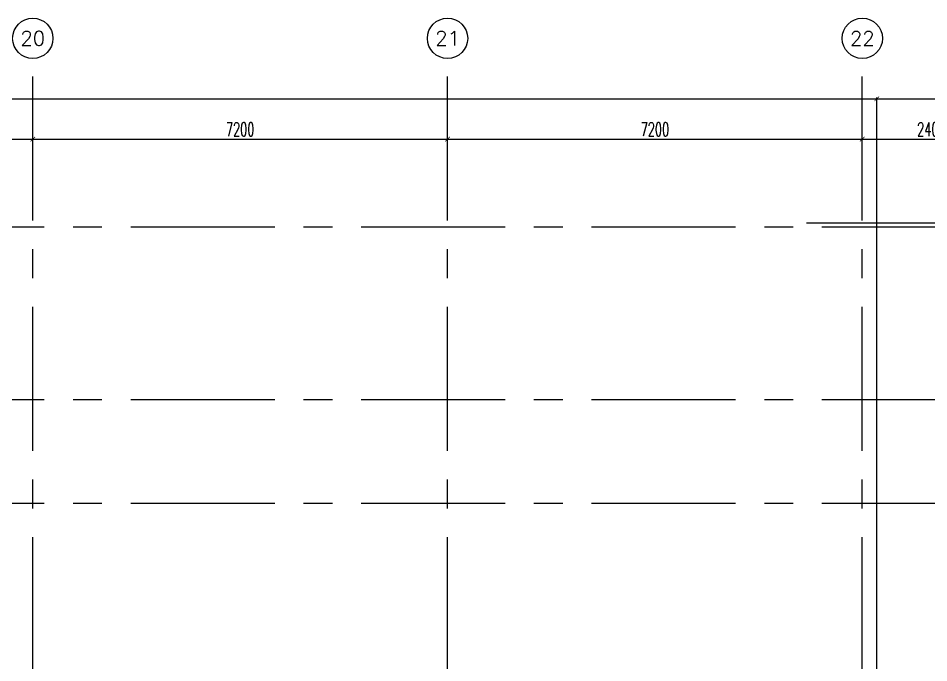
# Model space of a CAD drawing. Extents: x 88852.7 to 88945.7, y 39921.6 to 40001.1.
# Drawn here: x 88920.56 to 88936.36, y 39989.93 to 40001.13 of the extents above; entities that cross this region are included whole.
import ezdxf
from ezdxf.enums import TextEntityAlignment as Align

# ---------------------------------------------------------------- set-up
doc = ezdxf.new("R2010")
doc.units = 0
doc.header["$MEASUREMENT"] = 0
doc.header["$PDMODE"] = 34
doc.linetypes.add('CENTERX2', pattern=[4, 2.5, -0.5, 0.5, -0.5])
doc.layers.get('0').update_dxf_attribs({"linetype": 'CONTINUOUS'})
doc.layers.get('DEFPOINTS').update_dxf_attribs({"linetype": 'CONTINUOUS'})
for name, color, linetype in [('AX-CR', 2, 'CONTINUOUS'), ('AX-DIM', 4, 'CONTINUOUS'), ('AX-TXT', 2, 'CONTINUOUS'), ('AXES', 11, 'CENTERX2')]:
    doc.layers.add(name, color=color, linetype=linetype)
doc.styles.add('ROMANS', font='ROMANS.shx', dxfattribs={"width": 0.6})
doc.dimstyles.new('DIM-OUT', dxfattribs={"dimscale": 0, "dimtxt": 0.24, "dimasz": 0.08, "dimexe": 0.02, "dimexo": 0.02, "dimgap": 0.05, "dimtad": 1, "dimdec": 0, "dimlfac": 1000, "dimzin": 0, "dimdsep": 46, "dimtxsty": 'ROMANS', "dimblk1": 'ARCHTICK', "dimblk2": 'ARCHTICK', "dimsah": 1, "dimcen": 0.01, "dimdle": 0.08, "dimclrd": 4, "dimclre": 4, "dimclrt": 2, "dimadec": 0, "dimazin": 0, "dimtp": 2, "dimtm": 2, "dimtfac": 0.114286, "dimtdec": 0, "dimtix": 1, "dimtmove": 2, "dimatfit": 3, "dimldrblk": 'ARCHTICK', "dimfxl": 0, "dimtolj": 1, "dimtzin": 0, "dimarcsym": 0})

# ---------------------------------------------------------------- blocks, each defined once
blk = doc.blocks.new('_ARCHTICK')
at = {"color": 0, "linetype": 'ByBlock', "const_width": 0.15}
blk.add_lwpolyline([(-0.5, -0.5), (0.5, 0.5)], dxfattribs=at)
blk = doc.blocks.new('*D597')
at = {"layer": 'AX-DIM', "color": 4, "lineweight": -2}
for p, q in [((88944.31, 39997.655), (88944.31, 39987.47)), ((88934.241, 39997.575), (88944.33, 39997.575)), ((88943.63, 39987.55), (88944.33, 39987.55))]:
    blk.add_line(p, q, dxfattribs=at)
at = {"layer": 'DEFPOINTS', "color": 0}
for p in [(88934.221, 39997.575), (88943.61, 39987.55), (88944.31, 39987.55)]:
    blk.add_point(p, dxfattribs=at)
at = {"layer": 'AX-DIM', "color": 4, "lineweight": -2, "xscale": 0.08, "yscale": 0.08, "zscale": 0.08}
for p, rotation in [((88944.31, 39997.575), 90), ((88944.31, 39987.55), 270)]:
    blk.add_blockref('_ARCHTICK', p, dxfattribs=dict(at, rotation=rotation))
at = {"layer": 'AX-DIM', "color": 2, "insert": (88944.14, 39992.562), "char_height": 0.24, "attachment_point": 5, "rotation": 90, "style": 'ROMANS'}
blk.add_mtext('\\A1;10025', dxfattribs=at)
blk = doc.blocks.new('*D598')
at = {"layer": 'AX-DIM', "color": 4, "lineweight": -2}
for p, q in [((88920.73, 39999.028), (88928.09, 39999.028)), ((88920.81, 39998.648), (88920.81, 39999.048)), ((88928.01, 39998.648), (88928.01, 39999.048))]:
    blk.add_line(p, q, dxfattribs=at)
at = {"layer": 'DEFPOINTS', "color": 0}
for p in [(88928.01, 39999.028), (88920.81, 39998.628), (88928.01, 39998.628)]:
    blk.add_point(p, dxfattribs=at)
at = {"layer": 'AX-DIM', "color": 4, "lineweight": -2, "xscale": 0.08, "yscale": 0.08, "zscale": 0.08, "rotation": 180}
blk.add_blockref('_ARCHTICK', (88920.81, 39999.028), dxfattribs=at)
at = {"layer": 'AX-DIM', "color": 4, "lineweight": -2, "xscale": 0.08, "yscale": 0.08, "zscale": 0.08}
blk.add_blockref('_ARCHTICK', (88928.01, 39999.028), dxfattribs=at)
at = {"layer": 'AX-DIM', "color": 2, "insert": (88924.41, 39999.198), "char_height": 0.24, "attachment_point": 5, "style": 'ROMANS'}
blk.add_mtext('\\A1;7200', dxfattribs=at)
blk = doc.blocks.new('*D599')
at = {"layer": 'AX-DIM', "color": 4, "lineweight": -2}
for p, q in [((88860.69, 39999.728), (88935.54, 39999.728)), ((88860.77, 39995.09), (88860.77, 39999.748)), ((88935.46, 39987.57), (88935.46, 39999.748))]:
    blk.add_line(p, q, dxfattribs=at)
at = {"layer": 'DEFPOINTS', "color": 0}
for p in [(88935.46, 39999.728), (88860.77, 39995.07), (88935.46, 39987.55)]:
    blk.add_point(p, dxfattribs=at)
at = {"layer": 'AX-DIM', "color": 4, "lineweight": -2, "xscale": 0.08, "yscale": 0.08, "zscale": 0.08, "rotation": 180}
blk.add_blockref('_ARCHTICK', (88860.77, 39999.728), dxfattribs=at)
at = {"layer": 'AX-DIM', "color": 4, "lineweight": -2, "xscale": 0.08, "yscale": 0.08, "zscale": 0.08}
blk.add_blockref('_ARCHTICK', (88935.46, 39999.728), dxfattribs=at)
at = {"layer": 'AX-DIM', "color": 2, "insert": (88898.115, 39999.898), "char_height": 0.24, "attachment_point": 5, "style": 'ROMANS'}
blk.add_mtext('\\A1;74690', dxfattribs=at)
blk = doc.blocks.new('*D611')
at = {"layer": 'AX-DIM', "color": 4, "lineweight": -2}
for p, q in [((88935.13, 39999.028), (88937.69, 39999.028)), ((88935.21, 39998.648), (88935.21, 39999.048)), ((88937.61, 39998.648), (88937.61, 39999.048))]:
    blk.add_line(p, q, dxfattribs=at)
at = {"layer": 'DEFPOINTS', "color": 0}
for p in [(88937.61, 39999.028), (88935.21, 39998.628), (88937.61, 39998.628)]:
    blk.add_point(p, dxfattribs=at)
at = {"layer": 'AX-DIM', "color": 4, "lineweight": -2, "xscale": 0.08, "yscale": 0.08, "zscale": 0.08, "rotation": 180}
blk.add_blockref('_ARCHTICK', (88935.21, 39999.028), dxfattribs=at)
at = {"layer": 'AX-DIM', "color": 4, "lineweight": -2, "xscale": 0.08, "yscale": 0.08, "zscale": 0.08}
blk.add_blockref('_ARCHTICK', (88937.61, 39999.028), dxfattribs=at)
at = {"layer": 'AX-DIM', "color": 2, "insert": (88936.41, 39999.198), "char_height": 0.24, "attachment_point": 5, "style": 'ROMANS'}
blk.add_mtext('\\A1;2400', dxfattribs=at)
blk = doc.blocks.new('*D612')
at = {"layer": 'AX-DIM', "color": 4, "lineweight": -2}
for p, q in [((88927.93, 39999.028), (88935.29, 39999.028)), ((88928.01, 39998.648), (88928.01, 39999.048)), ((88935.21, 39998.648), (88935.21, 39999.048))]:
    blk.add_line(p, q, dxfattribs=at)
at = {"layer": 'DEFPOINTS', "color": 0}
for p in [(88935.21, 39999.028), (88928.01, 39998.628), (88935.21, 39998.628)]:
    blk.add_point(p, dxfattribs=at)
at = {"layer": 'AX-DIM', "color": 4, "lineweight": -2, "xscale": 0.08, "yscale": 0.08, "zscale": 0.08, "rotation": 180}
blk.add_blockref('_ARCHTICK', (88928.01, 39999.028), dxfattribs=at)
at = {"layer": 'AX-DIM', "color": 4, "lineweight": -2, "xscale": 0.08, "yscale": 0.08, "zscale": 0.08}
blk.add_blockref('_ARCHTICK', (88935.21, 39999.028), dxfattribs=at)
at = {"layer": 'AX-DIM', "color": 2, "insert": (88931.61, 39999.198), "char_height": 0.24, "attachment_point": 5, "style": 'ROMANS'}
blk.add_mtext('\\A1;7200', dxfattribs=at)
blk = doc.blocks.new('*D616')
at = {"layer": 'AX-DIM', "color": 4, "lineweight": -2}
blk.add_line((88935.38, 39999.728), (88940.765, 39999.728), dxfattribs=at)
at = {"layer": 'AX-DIM', "color": 11, "lineweight": -2}
for p, q in [((88935.46, 39999.048), (88935.46, 39999.748)), ((88940.685, 39963.57), (88940.685, 39999.748))]:
    blk.add_line(p, q, dxfattribs=at)
at = {"layer": 'DEFPOINTS', "color": 0}
for p in [(88940.685, 39999.728), (88935.46, 39999.028), (88940.685, 39963.55)]:
    blk.add_point(p, dxfattribs=at)
at = {"layer": 'AX-DIM', "color": 4, "lineweight": -2, "xscale": 0.08, "yscale": 0.08, "zscale": 0.08, "rotation": 180}
blk.add_blockref('_ARCHTICK', (88935.46, 39999.728), dxfattribs=at)
at = {"layer": 'AX-DIM', "color": 4, "lineweight": -2, "xscale": 0.08, "yscale": 0.08, "zscale": 0.08}
blk.add_blockref('_ARCHTICK', (88940.685, 39999.728), dxfattribs=at)
at = {"layer": 'AX-DIM', "color": 2, "insert": (88938.073, 39999.898), "char_height": 0.24, "attachment_point": 5, "style": 'ROMANS'}
blk.add_mtext('\\A1;5225', dxfattribs=at)
blk = doc.blocks.new('*D630')
at = {"layer": 'AX-DIM', "color": 4, "lineweight": -2}
for p, q in [((88917.13, 39999.028), (88920.89, 39999.028)), ((88917.21, 39998.648), (88917.21, 39999.048)), ((88920.81, 39998.648), (88920.81, 39999.048))]:
    blk.add_line(p, q, dxfattribs=at)
at = {"layer": 'DEFPOINTS', "color": 0}
for p in [(88920.81, 39999.028), (88917.21, 39998.628), (88920.81, 39998.628)]:
    blk.add_point(p, dxfattribs=at)
at = {"layer": 'AX-DIM', "color": 4, "lineweight": -2, "xscale": 0.08, "yscale": 0.08, "zscale": 0.08, "rotation": 180}
blk.add_blockref('_ARCHTICK', (88917.21, 39999.028), dxfattribs=at)
at = {"layer": 'AX-DIM', "color": 4, "lineweight": -2, "xscale": 0.08, "yscale": 0.08, "zscale": 0.08}
blk.add_blockref('_ARCHTICK', (88920.81, 39999.028), dxfattribs=at)
at = {"layer": 'AX-DIM', "color": 2, "insert": (88919.01, 39999.198), "char_height": 0.24, "attachment_point": 5, "style": 'ROMANS'}
blk.add_mtext('\\A1;3600', dxfattribs=at)
blk = doc.blocks.new('AXU')
at = {"layer": 'AX-CR'}
blk.add_circle((0, 350), 350, dxfattribs=at)
at = {"layer": 'AX-TXT', "style": 'ROMANS'}
blk.add_attdef('AX', text='', height=250, dxfattribs=at).set_placement((0, 350), align=Align.MIDDLE)

msp = doc.modelspace()

# ---------------------------------------------------------------- linework, layer by layer
at = {"layer": 'AXES'}
for p, q in [((88920.8103, 39921.6153), (88920.8103, 40000.4279)), ((88928.0103, 39921.6153), (88928.0103, 40000.4279)), ((88935.2103, 39921.6153), (88935.2103, 40000.4279)), ((88945.0103, 39997.4996), (88876.9703, 39997.4996)), ((88945.0103, 39994.4996), (88876.9703, 39994.4996)), ((88945.0103, 39992.6996), (88876.9703, 39992.6996))]:
    msp.add_line(p, q, dxfattribs=at)

# ---------------------------------------------------------------- block references
at = {"layer": 'AXES', "xscale": 0.001000000003841706, "yscale": 0.000999999996565748, "zscale": 0.001}
for p, values in [((88920.8103, 40000.4279), {'AX': '20'}), ((88928.0103, 40000.4279), {'AX': '21'}), ((88935.2103, 40000.4279), {'AX': '22'})]:
    msp.add_blockref('AXU', p, dxfattribs=at).add_auto_attribs(values)

# ---------------------------------------------------------------- dimensions: what is measured, and where the dimension line sits
at = {"layer": 'AX-DIM'}
for base, p1, p2, override, picture, middle in [((88935.4603, 39999.7279), (88860.7703, 39995.0699), (88935.4603, 39987.5496), {"dimscale": 1}, '*D599', (88898.1153, 39999.8979)), ((88940.6853, 39999.7279), (88935.4603, 39999.0279), (88940.6853, 39963.5496), {"dimscale": 1, "dimclre": 11}, '*D616', (88938.0728, 39999.8979)), ((88920.8103, 39999.0279), (88917.2103, 39998.6279), (88920.8103, 39998.6279), {"dimscale": 1}, '*D630', (88919.0103, 39999.1979)), ((88928.0103, 39999.0279), (88920.8103, 39998.6279), (88928.0103, 39998.6279), {"dimscale": 1}, '*D598', (88924.4103, 39999.1979)), ((88935.2103, 39999.0279), (88928.0103, 39998.6279), (88935.2103, 39998.6279), {"dimscale": 1}, '*D612', (88931.6103, 39999.1979)), ((88937.6103, 39999.0279), (88935.2103, 39998.6279), (88937.6103, 39998.6279), {"dimscale": 1}, '*D611', (88936.4103, 39999.1979))]:
    dim = msp.add_linear_dim(base=base, p1=p1, p2=p2, dimstyle='DIM-OUT', override=override, dxfattribs=at)
    dim.commit()
    dim.dimension.update_dxf_attribs({"geometry": picture, "text_midpoint": middle})
dim = msp.add_linear_dim(base=(88944.3103, 39987.5496), p1=(88934.2206, 39997.5746), p2=(88943.6103, 39987.5496), angle=270, dimstyle='DIM-OUT', override={"dimscale": 1}, dxfattribs=at)
dim.commit()
dim.dimension.update_dxf_attribs({"geometry": '*D597', "text_midpoint": (88944.1403, 39992.5621)})

doc.saveas('drawing.dxf')
